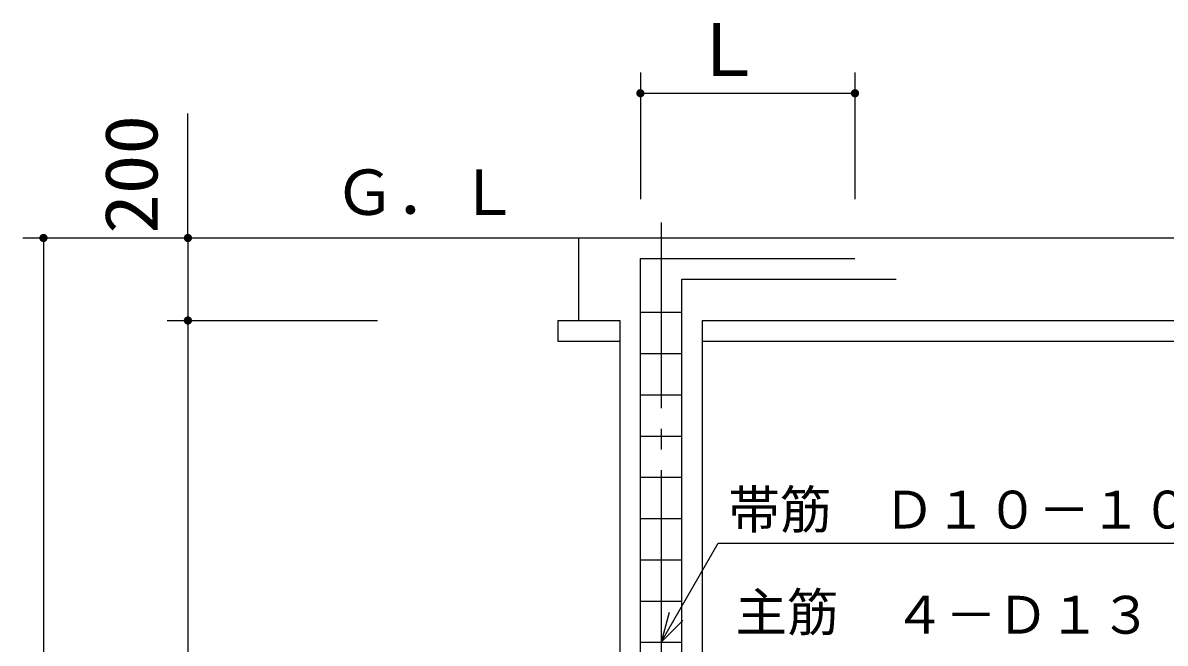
# Model space of a CAD drawing. Units: millimetres, scale not verified. Extents: x -14850 to 14850, y -10500 to 10500.
# Drawn here: x -2134 to 634, y 1490 to 2993 of the extents above; entities that cross this region are included whole.
import ezdxf
from ezdxf.enums import TextEntityAlignment as Align

# ---------------------------------------------------------------- set-up
doc = ezdxf.new("R2010")
doc.units = ezdxf.units.MM
doc.header["$LTSCALE"] = 50
doc.linetypes.add('CHAIN2', pattern=[12, 9, -1, 1, -1])
for name, color, linetype, lineweight in [('0-0_0-2', 5, 'Continuous', 25), ('0-2_0-1', 5, 'Continuous', 25), ('0-5_0-5', 5, 'Continuous', 25)]:
    doc.layers.add(name, color=color, linetype=linetype, lineweight=lineweight)
doc.styles.add('ＭＳ ゴシック', font='')
doc.styles.get('ＭＳ ゴシック').set_extended_font_data('MS Gothic')

msp = doc.modelspace()

# ---------------------------------------------------------------- linework, layer by layer
at = {"layer": '0-0_0-2', "color": 2}
for p, q in [((-637.53, 2872.66), (-637.53, 2566.07)), ((-117.53, 2872.66), (-117.53, 2566.07)), ((-637.53, 2822.66), (-117.53, 2822.66))]:
    msp.add_line(p, q, dxfattribs=at)
at = {"layer": '0-0_0-2'}
for points in [[(-637.53, 2822.66), (-647.51, 2823.28), (-647.35, 2824.53)], [(-637.53, 2822.66), (-647.35, 2824.53), (-647.04, 2825.75)], [(-637.53, 2822.66), (-647.04, 2825.75), (-646.58, 2826.91)], [(-637.53, 2822.66), (-646.58, 2826.91), (-645.97, 2828.01)], [(-637.53, 2822.66), (-645.97, 2828.01), (-645.23, 2829.03)], [(-637.53, 2822.66), (-645.23, 2829.03), (-644.37, 2829.95)], [(-637.53, 2822.66), (-644.37, 2829.95), (-643.41, 2830.75)], [(-637.53, 2822.66), (-643.41, 2830.75), (-642.35, 2831.42)], [(-637.53, 2832.66), (-642.35, 2831.42), (-641.21, 2831.95)], [(-637.53, 2822.66), (-642.35, 2831.42), (-637.53, 2832.66)], [(-637.53, 2832.66), (-641.21, 2831.95), (-638.78, 2832.58)], [(-638.78, 2832.58), (-641.21, 2831.95), (-640.02, 2832.34)], [(-636.9, 2832.64), (-637.53, 2822.66), (-637.53, 2832.66)], [(-635.66, 2832.48), (-637.53, 2822.66), (-636.9, 2832.64)], [(-634.44, 2832.17), (-637.53, 2822.66), (-635.66, 2832.48)], [(-633.27, 2831.7), (-637.53, 2822.66), (-634.44, 2832.17)], [(-632.17, 2831.1), (-637.53, 2822.66), (-633.27, 2831.7)], [(-631.15, 2830.36), (-637.53, 2822.66), (-632.17, 2831.1)], [(-630.24, 2829.5), (-637.53, 2822.66), (-631.15, 2830.36)], [(-629.44, 2828.53), (-637.53, 2822.66), (-630.24, 2829.5)], [(-628.77, 2827.47), (-637.53, 2822.66), (-629.44, 2828.53)], [(-628.23, 2826.34), (-637.53, 2822.66), (-628.77, 2827.47)], [(-627.84, 2825.14), (-637.53, 2822.66), (-628.23, 2826.34)], [(-627.61, 2823.91), (-637.53, 2822.66), (-627.84, 2825.14)], [(-627.61, 2823.91), (-627.53, 2822.66), (-637.53, 2822.66)], [(-117.53, 2822.66), (-127.51, 2823.28), (-127.35, 2824.53)], [(-117.53, 2822.66), (-127.35, 2824.53), (-127.04, 2825.75)], [(-117.53, 2822.66), (-127.04, 2825.75), (-126.58, 2826.91)], [(-117.53, 2822.66), (-126.58, 2826.91), (-125.97, 2828.01)], [(-117.53, 2822.66), (-125.97, 2828.01), (-125.23, 2829.03)], [(-117.53, 2822.66), (-125.23, 2829.03), (-124.37, 2829.95)], [(-117.53, 2822.66), (-124.37, 2829.95), (-123.41, 2830.75)], [(-117.53, 2822.66), (-123.41, 2830.75), (-122.35, 2831.42)], [(-117.53, 2822.66), (-122.35, 2831.42), (-121.21, 2831.95)], [(-117.53, 2822.66), (-121.21, 2831.95), (-120.02, 2832.34)], [(-117.53, 2822.66), (-120.02, 2832.34), (-118.78, 2832.58)], [(-117.53, 2822.66), (-118.78, 2832.58), (-117.53, 2832.66)], [(-116.9, 2832.64), (-117.53, 2822.66), (-117.53, 2832.66)], [(-115.66, 2832.48), (-117.53, 2822.66), (-116.9, 2832.64)], [(-114.44, 2832.17), (-117.53, 2822.66), (-115.66, 2832.48)], [(-113.27, 2831.7), (-117.53, 2822.66), (-114.44, 2832.17)], [(-112.17, 2831.1), (-117.53, 2822.66), (-113.27, 2831.7)], [(-111.15, 2830.36), (-117.53, 2822.66), (-112.17, 2831.1)], [(-110.24, 2829.5), (-117.53, 2822.66), (-111.15, 2830.36)], [(-109.44, 2828.53), (-117.53, 2822.66), (-110.24, 2829.5)], [(-108.77, 2827.47), (-117.53, 2822.66), (-109.44, 2828.53)], [(-108.23, 2826.34), (-117.53, 2822.66), (-108.77, 2827.47)], [(-107.84, 2825.14), (-117.53, 2822.66), (-108.23, 2826.34)], [(-107.61, 2823.91), (-117.53, 2822.66), (-107.84, 2825.14)], [(-107.53, 2822.66), (-117.53, 2822.66), (-107.61, 2823.91)], [(-637.53, 2822.66), (-647.53, 2822.66), (-647.51, 2823.28)], [(-637.53, 2822.66), (-647.45, 2821.4), (-647.53, 2822.66)], [(-637.53, 2822.66), (-647.21, 2820.17), (-647.45, 2821.4)], [(-637.53, 2812.66), (-647.21, 2820.17), (-637.53, 2822.66)], [(-637.53, 2812.66), (-646.83, 2818.97), (-647.21, 2820.17)], [(-637.53, 2812.66), (-646.29, 2817.84), (-646.83, 2818.97)], [(-637.53, 2812.66), (-645.62, 2816.78), (-646.29, 2817.84)], [(-637.53, 2812.66), (-644.82, 2815.81), (-645.62, 2816.78)], [(-637.53, 2812.66), (-643.9, 2814.95), (-644.82, 2815.81)], [(-637.53, 2812.66), (-642.89, 2814.21), (-643.9, 2814.95)], [(-637.53, 2812.66), (-641.79, 2813.61), (-642.89, 2814.21)], [(-637.53, 2812.66), (-640.62, 2813.15), (-641.79, 2813.61)], [(-637.53, 2812.66), (-639.4, 2812.83), (-640.62, 2813.15)], [(-637.53, 2812.66), (-638.16, 2812.68), (-639.4, 2812.83)], [(-627.53, 2822.66), (-637.53, 2812.66), (-637.53, 2822.66)], [(-627.55, 2822.03), (-637.53, 2812.66), (-627.53, 2822.66)], [(-627.71, 2820.78), (-637.53, 2812.66), (-627.55, 2822.03)], [(-628.02, 2819.57), (-637.53, 2812.66), (-627.71, 2820.78)], [(-628.48, 2818.4), (-637.53, 2812.66), (-628.02, 2819.57)], [(-629.09, 2817.3), (-637.53, 2812.66), (-628.48, 2818.4)], [(-629.82, 2816.28), (-637.53, 2812.66), (-629.09, 2817.3)], [(-630.68, 2815.37), (-637.53, 2812.66), (-629.82, 2816.28)], [(-631.65, 2814.57), (-637.53, 2812.66), (-630.68, 2815.37)], [(-632.71, 2813.89), (-637.53, 2812.66), (-631.65, 2814.57)], [(-633.85, 2813.36), (-637.53, 2812.66), (-632.71, 2813.89)], [(-633.85, 2813.36), (-636.28, 2812.73), (-637.53, 2812.66)], [(-635.04, 2812.97), (-636.28, 2812.73), (-633.85, 2813.36)], [(-117.53, 2822.66), (-127.53, 2822.66), (-127.51, 2823.28)], [(-117.53, 2822.66), (-127.45, 2821.4), (-127.53, 2822.66)], [(-117.53, 2812.66), (-127.45, 2821.4), (-117.53, 2822.66)], [(-117.53, 2812.66), (-127.21, 2820.17), (-127.45, 2821.4)], [(-117.53, 2812.66), (-126.83, 2818.97), (-127.21, 2820.17)], [(-117.53, 2812.66), (-126.29, 2817.84), (-126.83, 2818.97)], [(-117.53, 2812.66), (-125.62, 2816.78), (-126.29, 2817.84)], [(-117.53, 2812.66), (-124.82, 2815.81), (-125.62, 2816.78)], [(-117.53, 2812.66), (-123.9, 2814.95), (-124.82, 2815.81)], [(-117.53, 2812.66), (-122.89, 2814.21), (-123.9, 2814.95)], [(-117.53, 2812.66), (-121.79, 2813.61), (-122.89, 2814.21)], [(-117.53, 2812.66), (-120.62, 2813.15), (-121.79, 2813.61)], [(-117.53, 2812.66), (-119.4, 2812.83), (-120.62, 2813.15)], [(-117.53, 2812.66), (-118.16, 2812.68), (-119.4, 2812.83)], [(-107.53, 2822.66), (-117.53, 2812.66), (-117.53, 2822.66)], [(-107.55, 2822.03), (-117.53, 2812.66), (-107.53, 2822.66)], [(-107.71, 2820.78), (-117.53, 2812.66), (-107.55, 2822.03)], [(-108.02, 2819.57), (-117.53, 2812.66), (-107.71, 2820.78)], [(-108.48, 2818.4), (-117.53, 2812.66), (-108.02, 2819.57)], [(-109.09, 2817.3), (-117.53, 2812.66), (-108.48, 2818.4)], [(-109.82, 2816.28), (-117.53, 2812.66), (-109.09, 2817.3)], [(-110.68, 2815.37), (-117.53, 2812.66), (-109.82, 2816.28)], [(-111.65, 2814.57), (-117.53, 2812.66), (-110.68, 2815.37)], [(-112.71, 2813.89), (-117.53, 2812.66), (-111.65, 2814.57)], [(-113.85, 2813.36), (-117.53, 2812.66), (-112.71, 2813.89)], [(-115.04, 2812.97), (-117.53, 2812.66), (-113.85, 2813.36)], [(-116.28, 2812.73), (-117.53, 2812.66), (-115.04, 2812.97)]]:
    msp.add_solid(points, dxfattribs=at)
at = {"layer": '0-2_0-1', "color": 2}
for p, q in [((-1734.19, 2471.88), (-1734.19, 2773.29)), ((-2134.19, 2471.88), (2499.37, 2471.88)), ((-2084.19, 2471.88), (-2084.19, -158.12)), ((-1734.19, 2471.88), (-1734.19, 2271.88)), ((-787.53, 2471.88), (-787.53, 2271.88)), ((-1784.19, 2271.88), (-1274.75, 2271.88)), ((-1734.19, 2271.88), (-1734.19, 191.88)), ((-837.53, 2271.88), (-837.53, 2221.88)), ((-837.53, 2271.88), (-687.53, 2271.88)), ((-687.53, 2271.88), (-687.53, 191.88)), ((-837.53, 2221.88), (-687.53, 2221.88)), ((-487.53, 2221.88), (2262.47, 2221.88))]:
    msp.add_line(p, q, dxfattribs=at)
at = {"layer": '0-2_0-1', "color": 2, "linetype": 'CHAIN2'}
msp.add_line((-587.53, 2509.02), (-587.53, -191.71), dxfattribs=at)
at = {"layer": '0-2_0-1', "color": 3}
for p, q in [((-637.53, 41.88), (-637.53, 2421.88)), ((-637.53, 2421.88), (-117.53, 2421.88)), ((-537.53, 91.88), (-537.53, 2371.88)), ((-537.53, 2371.88), (-17.53, 2371.88)), ((-637.53, 2291.89), (-537.53, 2291.89)), ((-637.53, 2191.89), (-537.53, 2191.89)), ((-637.53, 2091.89), (-537.53, 2091.89)), ((-637.53, 1991.89), (-537.53, 1991.89)), ((-637.53, 1891.89), (-537.53, 1891.89)), ((-637.53, 1791.88), (-537.53, 1791.88)), ((-637.53, 1691.89), (-537.53, 1691.89)), ((-637.53, 1591.88), (-537.53, 1591.88)), ((-637.53, 1491.88), (-537.53, 1491.88))]:
    msp.add_line(p, q, dxfattribs=at)
at = {"layer": '0-2_0-1', "color": 2}
for points in [[(-487.53, 2271.88), (-487.53, 191.88), (2212.47, 191.88)], [(-487.53, 2271.88), (2262.47, 2271.88), (2262.47, 2221.88)]]:
    msp.add_lwpolyline(points, dxfattribs=at)
at = {"layer": '0-2_0-1'}
for points in [[(-2084.19, 2471.88), (-2094.19, 2471.88), (-2094.17, 2472.51)], [(-2084.19, 2471.88), (-2094.11, 2470.63), (-2094.19, 2471.88)], [(-2084.19, 2481.88), (-2094.17, 2472.51), (-2094.02, 2473.75)], [(-2084.19, 2471.88), (-2094.17, 2472.51), (-2084.19, 2481.88)], [(-2084.19, 2471.88), (-2093.88, 2469.39), (-2094.11, 2470.63)], [(-2084.19, 2481.88), (-2094.02, 2473.75), (-2085.45, 2481.8)], [(-2085.45, 2481.8), (-2094.02, 2473.75), (-2093.7, 2474.97)], [(-2084.19, 2471.88), (-2093.49, 2468.2), (-2093.88, 2469.39)], [(-2085.45, 2481.8), (-2093.7, 2474.97), (-2086.68, 2481.57)], [(-2086.68, 2481.57), (-2093.7, 2474.97), (-2093.24, 2476.14)], [(-2084.19, 2471.88), (-2092.96, 2467.06), (-2093.49, 2468.2)], [(-2086.68, 2481.57), (-2093.24, 2476.14), (-2087.87, 2481.18)], [(-2087.87, 2481.18), (-2093.24, 2476.14), (-2092.64, 2477.24)], [(-2084.19, 2471.88), (-2092.28, 2466), (-2092.96, 2467.06)], [(-2087.87, 2481.18), (-2092.64, 2477.24), (-2089.01, 2480.64)], [(-2089.01, 2480.64), (-2092.64, 2477.24), (-2091.9, 2478.25)], [(-2084.19, 2471.88), (-2091.48, 2465.03), (-2092.28, 2466)], [(-2089.01, 2480.64), (-2091.9, 2478.25), (-2090.07, 2479.97)], [(-2090.07, 2479.97), (-2091.9, 2478.25), (-2091.04, 2479.17)], [(-2084.19, 2461.88), (-2091.48, 2465.03), (-2084.19, 2471.88)], [(-2084.19, 2461.88), (-2090.57, 2464.18), (-2091.48, 2465.03)], [(-2084.19, 2461.88), (-2089.55, 2463.44), (-2090.57, 2464.18)], [(-2083.56, 2481.86), (-2084.19, 2471.88), (-2084.19, 2481.88)], [(-2082.32, 2481.7), (-2084.19, 2471.88), (-2083.56, 2481.86)], [(-2081.1, 2481.39), (-2084.19, 2471.88), (-2082.32, 2481.7)], [(-2079.93, 2480.93), (-2084.19, 2471.88), (-2081.1, 2481.39)], [(-2078.83, 2480.32), (-2084.19, 2471.88), (-2079.93, 2480.93)], [(-2077.82, 2479.59), (-2084.19, 2471.88), (-2078.83, 2480.32)], [(-2076.9, 2478.73), (-2084.19, 2471.88), (-2077.82, 2479.59)], [(-2076.1, 2477.76), (-2084.19, 2471.88), (-2076.9, 2478.73)], [(-2076.1, 2477.76), (-2074.19, 2471.88), (-2084.19, 2471.88)], [(-2074.19, 2471.88), (-2084.19, 2461.88), (-2084.19, 2471.88)], [(-2074.21, 2471.25), (-2084.19, 2461.88), (-2074.19, 2471.88)], [(-2074.37, 2470.01), (-2084.19, 2461.88), (-2074.21, 2471.25)], [(-2074.37, 2470.01), (-2082.94, 2461.96), (-2084.19, 2461.88)], [(-2074.68, 2468.79), (-2082.94, 2461.96), (-2074.37, 2470.01)], [(-2074.68, 2468.79), (-2081.71, 2462.19), (-2082.94, 2461.96)], [(-2075.14, 2467.62), (-2081.71, 2462.19), (-2074.68, 2468.79)], [(-2075.14, 2467.62), (-2080.51, 2462.58), (-2081.71, 2462.19)], [(-2075.75, 2466.52), (-2080.51, 2462.58), (-2075.14, 2467.62)], [(-2075.75, 2466.52), (-2079.38, 2463.12), (-2080.51, 2462.58)], [(-2076.49, 2465.51), (-2079.38, 2463.12), (-2075.75, 2466.52)], [(-2076.49, 2465.51), (-2078.31, 2463.79), (-2079.38, 2463.12)], [(-2077.35, 2464.59), (-2078.31, 2463.79), (-2076.49, 2465.51)], [(-2075.43, 2476.7), (-2074.19, 2471.88), (-2076.1, 2477.76)], [(-2074.89, 2475.56), (-2074.19, 2471.88), (-2075.43, 2476.7)], [(-2074.51, 2474.37), (-2074.19, 2471.88), (-2074.89, 2475.56)], [(-2074.27, 2473.13), (-2074.19, 2471.88), (-2074.51, 2474.37)], [(-1734.19, 2471.88), (-1744.19, 2471.88), (-1744.17, 2472.51)], [(-1734.19, 2471.88), (-1744.11, 2470.63), (-1744.19, 2471.88)], [(-1734.19, 2471.88), (-1744.17, 2472.51), (-1744.02, 2473.75)], [(-1734.19, 2471.88), (-1743.88, 2469.39), (-1744.11, 2470.63)], [(-1734.19, 2471.88), (-1744.02, 2473.75), (-1743.7, 2474.97)], [(-1734.19, 2471.88), (-1743.49, 2468.2), (-1743.88, 2469.39)], [(-1734.19, 2481.88), (-1743.7, 2474.97), (-1743.24, 2476.14)], [(-1734.19, 2471.88), (-1743.7, 2474.97), (-1734.19, 2481.88)], [(-1734.19, 2471.88), (-1742.96, 2467.06), (-1743.49, 2468.2)], [(-1734.19, 2481.88), (-1743.24, 2476.14), (-1735.45, 2481.8)], [(-1735.45, 2481.8), (-1743.24, 2476.14), (-1742.64, 2477.24)], [(-1734.19, 2471.88), (-1742.28, 2466), (-1742.96, 2467.06)], [(-1735.45, 2481.8), (-1742.64, 2477.24), (-1736.68, 2481.57)], [(-1736.68, 2481.57), (-1742.64, 2477.24), (-1741.9, 2478.25)], [(-1734.19, 2461.88), (-1742.28, 2466), (-1734.19, 2471.88)], [(-1734.19, 2461.88), (-1741.48, 2465.03), (-1742.28, 2466)], [(-1736.68, 2481.57), (-1741.9, 2478.25), (-1737.87, 2481.18)], [(-1737.87, 2481.18), (-1741.9, 2478.25), (-1741.04, 2479.17)], [(-1734.19, 2461.88), (-1740.57, 2464.18), (-1741.48, 2465.03)], [(-1737.87, 2481.18), (-1741.04, 2479.17), (-1739.01, 2480.64)], [(-1739.01, 2480.64), (-1741.04, 2479.17), (-1740.07, 2479.97)], [(-1734.19, 2461.88), (-1739.55, 2463.44), (-1740.57, 2464.18)], [(-1733.56, 2481.86), (-1734.19, 2471.88), (-1734.19, 2481.88)], [(-1732.32, 2481.7), (-1734.19, 2471.88), (-1733.56, 2481.86)], [(-1731.1, 2481.39), (-1734.19, 2471.88), (-1732.32, 2481.7)], [(-1729.93, 2480.93), (-1734.19, 2471.88), (-1731.1, 2481.39)], [(-1728.83, 2480.32), (-1734.19, 2471.88), (-1729.93, 2480.93)], [(-1727.82, 2479.59), (-1734.19, 2471.88), (-1728.83, 2480.32)], [(-1726.9, 2478.73), (-1734.19, 2471.88), (-1727.82, 2479.59)], [(-1726.1, 2477.76), (-1734.19, 2471.88), (-1726.9, 2478.73)], [(-1725.43, 2476.7), (-1734.19, 2471.88), (-1726.1, 2477.76)], [(-1725.43, 2476.7), (-1724.19, 2471.88), (-1734.19, 2471.88)], [(-1724.19, 2471.88), (-1734.19, 2461.88), (-1734.19, 2471.88)], [(-1724.21, 2471.25), (-1734.19, 2461.88), (-1724.19, 2471.88)], [(-1724.37, 2470.01), (-1734.19, 2461.88), (-1724.21, 2471.25)], [(-1724.68, 2468.79), (-1734.19, 2461.88), (-1724.37, 2470.01)], [(-1725.14, 2467.62), (-1734.19, 2461.88), (-1724.68, 2468.79)], [(-1725.14, 2467.62), (-1732.94, 2461.96), (-1734.19, 2461.88)], [(-1725.75, 2466.52), (-1732.94, 2461.96), (-1725.14, 2467.62)], [(-1725.75, 2466.52), (-1731.71, 2462.19), (-1732.94, 2461.96)], [(-1726.49, 2465.51), (-1731.71, 2462.19), (-1725.75, 2466.52)], [(-1726.49, 2465.51), (-1730.51, 2462.58), (-1731.71, 2462.19)], [(-1727.35, 2464.59), (-1730.51, 2462.58), (-1726.49, 2465.51)], [(-1727.35, 2464.59), (-1729.38, 2463.12), (-1730.51, 2462.58)], [(-1728.31, 2463.79), (-1729.38, 2463.12), (-1727.35, 2464.59)], [(-1724.89, 2475.56), (-1724.19, 2471.88), (-1725.43, 2476.7)], [(-1724.51, 2474.37), (-1724.19, 2471.88), (-1724.89, 2475.56)], [(-1724.27, 2473.13), (-1724.19, 2471.88), (-1724.51, 2474.37)], [(-2084.19, 2461.88), (-2088.45, 2462.83), (-2089.55, 2463.44)], [(-2084.19, 2461.88), (-2087.28, 2462.37), (-2088.45, 2462.83)], [(-2084.19, 2461.88), (-2086.07, 2462.06), (-2087.28, 2462.37)], [(-2084.19, 2461.88), (-2084.82, 2461.9), (-2086.07, 2462.06)], [(-1734.19, 2461.88), (-1738.45, 2462.83), (-1739.55, 2463.44)], [(-1734.19, 2461.88), (-1737.28, 2462.37), (-1738.45, 2462.83)], [(-1734.19, 2461.88), (-1736.07, 2462.06), (-1737.28, 2462.37)], [(-1734.19, 2461.88), (-1734.82, 2461.9), (-1736.07, 2462.06)], [(-1734.19, 2271.88), (-1744.19, 2271.88), (-1744.17, 2272.51)], [(-1734.19, 2271.88), (-1744.11, 2270.63), (-1744.19, 2271.88)], [(-1734.19, 2271.88), (-1744.17, 2272.51), (-1744.02, 2273.75)], [(-1734.19, 2271.88), (-1743.88, 2269.39), (-1744.11, 2270.63)], [(-1734.19, 2281.88), (-1744.02, 2273.75), (-1743.7, 2274.97)], [(-1734.19, 2271.88), (-1744.02, 2273.75), (-1734.19, 2281.88)], [(-1734.19, 2271.88), (-1743.49, 2268.2), (-1743.88, 2269.39)], [(-1734.19, 2281.88), (-1743.7, 2274.97), (-1735.45, 2281.8)], [(-1735.45, 2281.8), (-1743.7, 2274.97), (-1743.24, 2276.14)], [(-1734.19, 2271.88), (-1742.96, 2267.06), (-1743.49, 2268.2)], [(-1735.45, 2281.8), (-1743.24, 2276.14), (-1736.68, 2281.57)], [(-1736.68, 2281.57), (-1743.24, 2276.14), (-1742.64, 2277.24)], [(-1734.19, 2271.88), (-1742.28, 2266), (-1742.96, 2267.06)], [(-1736.68, 2281.57), (-1742.64, 2277.24), (-1737.87, 2281.18)], [(-1737.87, 2281.18), (-1742.64, 2277.24), (-1741.9, 2278.26)], [(-1734.19, 2271.88), (-1741.48, 2265.04), (-1742.28, 2266)], [(-1737.87, 2281.18), (-1741.9, 2278.26), (-1739.01, 2280.64)], [(-1739.01, 2280.64), (-1741.9, 2278.26), (-1741.04, 2279.17)], [(-1734.19, 2261.88), (-1741.48, 2265.04), (-1734.19, 2271.88)], [(-1739.01, 2280.64), (-1741.04, 2279.17), (-1740.07, 2279.97)], [(-1733.56, 2281.86), (-1734.19, 2271.88), (-1734.19, 2281.88)], [(-1732.32, 2281.7), (-1734.19, 2271.88), (-1733.56, 2281.86)], [(-1731.1, 2281.39), (-1734.19, 2271.88), (-1732.32, 2281.7)], [(-1729.93, 2280.93), (-1734.19, 2271.88), (-1731.1, 2281.39)], [(-1728.83, 2280.32), (-1734.19, 2271.88), (-1729.93, 2280.93)], [(-1727.82, 2279.59), (-1734.19, 2271.88), (-1728.83, 2280.32)], [(-1726.9, 2278.73), (-1734.19, 2271.88), (-1727.82, 2279.59)], [(-1726.1, 2277.76), (-1734.19, 2271.88), (-1726.9, 2278.73)], [(-1726.1, 2277.76), (-1724.19, 2271.88), (-1734.19, 2271.88)], [(-1724.19, 2271.88), (-1734.19, 2261.88), (-1734.19, 2271.88)], [(-1724.21, 2271.25), (-1734.19, 2261.88), (-1724.19, 2271.88)], [(-1724.37, 2270.01), (-1734.19, 2261.88), (-1724.21, 2271.25)], [(-1725.43, 2276.7), (-1724.19, 2271.88), (-1726.1, 2277.76)], [(-1724.89, 2275.56), (-1724.19, 2271.88), (-1725.43, 2276.7)], [(-1724.51, 2274.37), (-1724.19, 2271.88), (-1724.89, 2275.56)], [(-1724.27, 2273.13), (-1724.19, 2271.88), (-1724.51, 2274.37)], [(-1734.19, 2261.88), (-1740.57, 2264.18), (-1741.48, 2265.04)], [(-1734.19, 2261.88), (-1739.55, 2263.44), (-1740.57, 2264.18)], [(-1734.19, 2261.88), (-1738.45, 2262.83), (-1739.55, 2263.44)], [(-1734.19, 2261.88), (-1737.28, 2262.37), (-1738.45, 2262.83)], [(-1734.19, 2261.88), (-1736.07, 2262.06), (-1737.28, 2262.37)], [(-1734.19, 2261.88), (-1734.82, 2261.9), (-1736.07, 2262.06)], [(-1724.68, 2268.79), (-1734.19, 2261.88), (-1724.37, 2270.01)], [(-1724.68, 2268.79), (-1732.94, 2261.96), (-1734.19, 2261.88)], [(-1725.14, 2267.62), (-1732.94, 2261.96), (-1724.68, 2268.79)], [(-1725.14, 2267.62), (-1731.71, 2262.2), (-1732.94, 2261.96)], [(-1725.75, 2266.52), (-1731.71, 2262.2), (-1725.14, 2267.62)], [(-1725.75, 2266.52), (-1730.51, 2262.58), (-1731.71, 2262.2)], [(-1726.49, 2265.51), (-1730.51, 2262.58), (-1725.75, 2266.52)], [(-1726.49, 2265.51), (-1729.38, 2263.12), (-1730.51, 2262.58)], [(-1727.35, 2264.59), (-1729.38, 2263.12), (-1726.49, 2265.51)], [(-1727.35, 2264.59), (-1728.31, 2263.79), (-1729.38, 2263.12)]]:
    msp.add_solid(points, dxfattribs=at)
at = {"layer": '0-5_0-5', "color": 2}
for p, q in [((-587.53, 1491.88), (-448.96, 1731.88)), ((-448.96, 1731.88), (976.12, 1731.88)), ((-568.12, 1564.33), (-587.53, 1491.88)), ((-587.53, 1491.88), (-534.49, 1544.92))]:
    msp.add_line(p, q, dxfattribs=at)

# ---------------------------------------------------------------- texts
at = {"layer": '0-0_0-2', "color": 4, "style": 'ＭＳ ゴシック'}
msp.add_text('Ｌ', height=128.4, dxfattribs=at).set_placement((-514.39, 2826.07), align=Align.BOTTOM_LEFT)
at = {"layer": '0-2_0-1', "color": 4, "style": 'ＭＳ ゴシック', "width": 1.1}
msp.add_text('200', height=128.4, rotation=90, dxfattribs=at).set_placement((-1769.27, 2481.89), align=Align.BOTTOM_LEFT)
at = {"layer": '0-2_0-1', "color": 4, "style": 'ＭＳ ゴシック'}
msp.add_text('Ｇ．Ｌ', height=110, rotation=0.002, dxfattribs=at).set_placement((-1380.81, 2494.88), align=Align.BOTTOM_LEFT)
at = {"layer": '0-5_0-5', "color": 4, "style": 'ＭＳ ゴシック'}
for s, p in [('帯筋\u3000Ｄ１０－１００＠', (-424.49, 1740.13)), ('主筋', (-407.61, 1491.44)), ('４－Ｄ１３', (-24.04, 1485.16))]:
    msp.add_text(s, height=91.79, dxfattribs=at).set_placement(p, align=Align.BOTTOM_LEFT)

doc.saveas('drawing.dxf')
